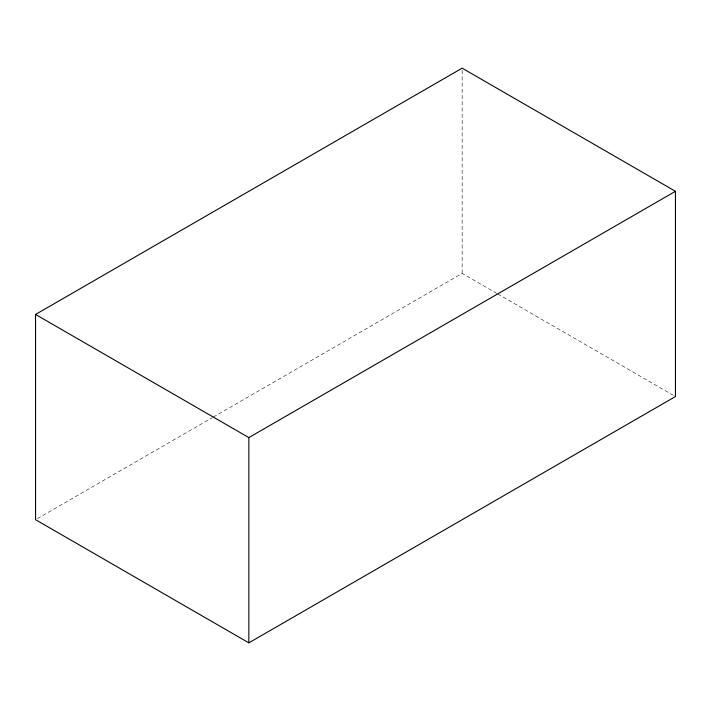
<?xml version="1.0" encoding="UTF-8"?>
<svg xmlns="http://www.w3.org/2000/svg" width="711" height="711" viewBox="0 0 711 711"><rect width="100%" height="100%" fill="white"/><g stroke="black" fill="none" stroke-linecap="round" stroke-linejoin="round"><path stroke-width="0.53" stroke-dasharray="3.56 2.67" d="M37.47 518.586L212.34 417.633M213.3 417.073L462.15 273.406L496.74 293.376M497.7 293.927L673.53 395.44M462.15 70.371L462.15 273.406"/><path stroke-width="1.07" d="M35.55 314.449L462.15 68.158L675.45 191.303L675.45 396.551L248.85 642.842L35.55 519.697L35.55 314.449L248.85 437.594L675.45 191.303M248.85 437.594L248.85 642.842"/></g></svg>
